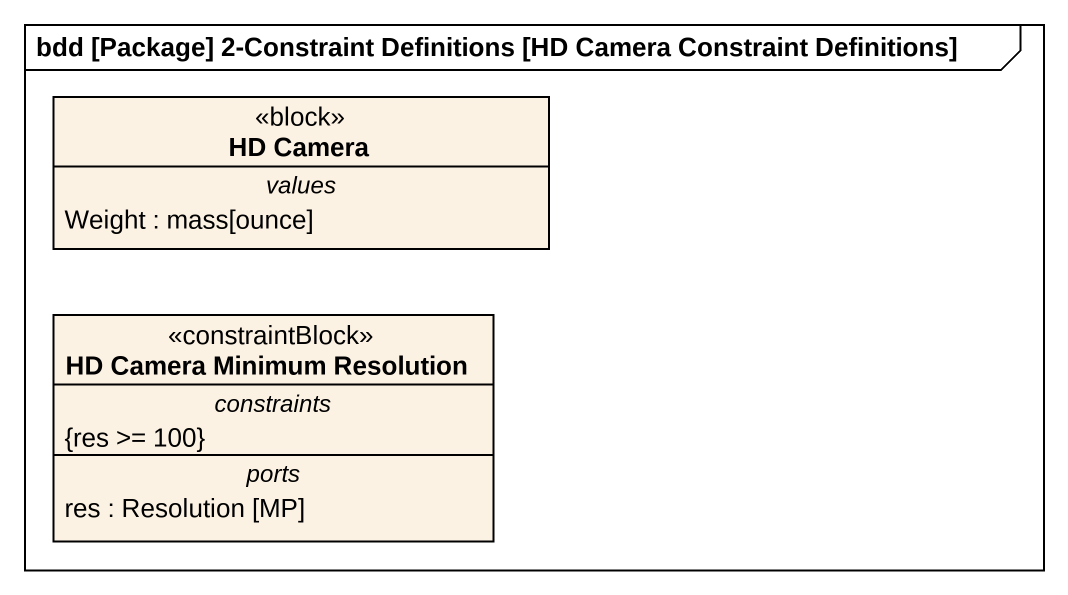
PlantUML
@startuml
mainframe bdd [Package] 2-Constraint Definitions [HD Camera Constraint Definitions]
hide circle
hide empty members
class "HD Camera" as HD_Camera <<block>> {
  -- values --
  Weight : mass[ounce]
}
class "HD Camera Minimum Resolution" as HD_Camera_Minimum_Resolution <<constraintBlock>> {
  -- constraints --
  {res >= 100}
  -- ports --
  res : Resolution [MP]
}
@enduml
